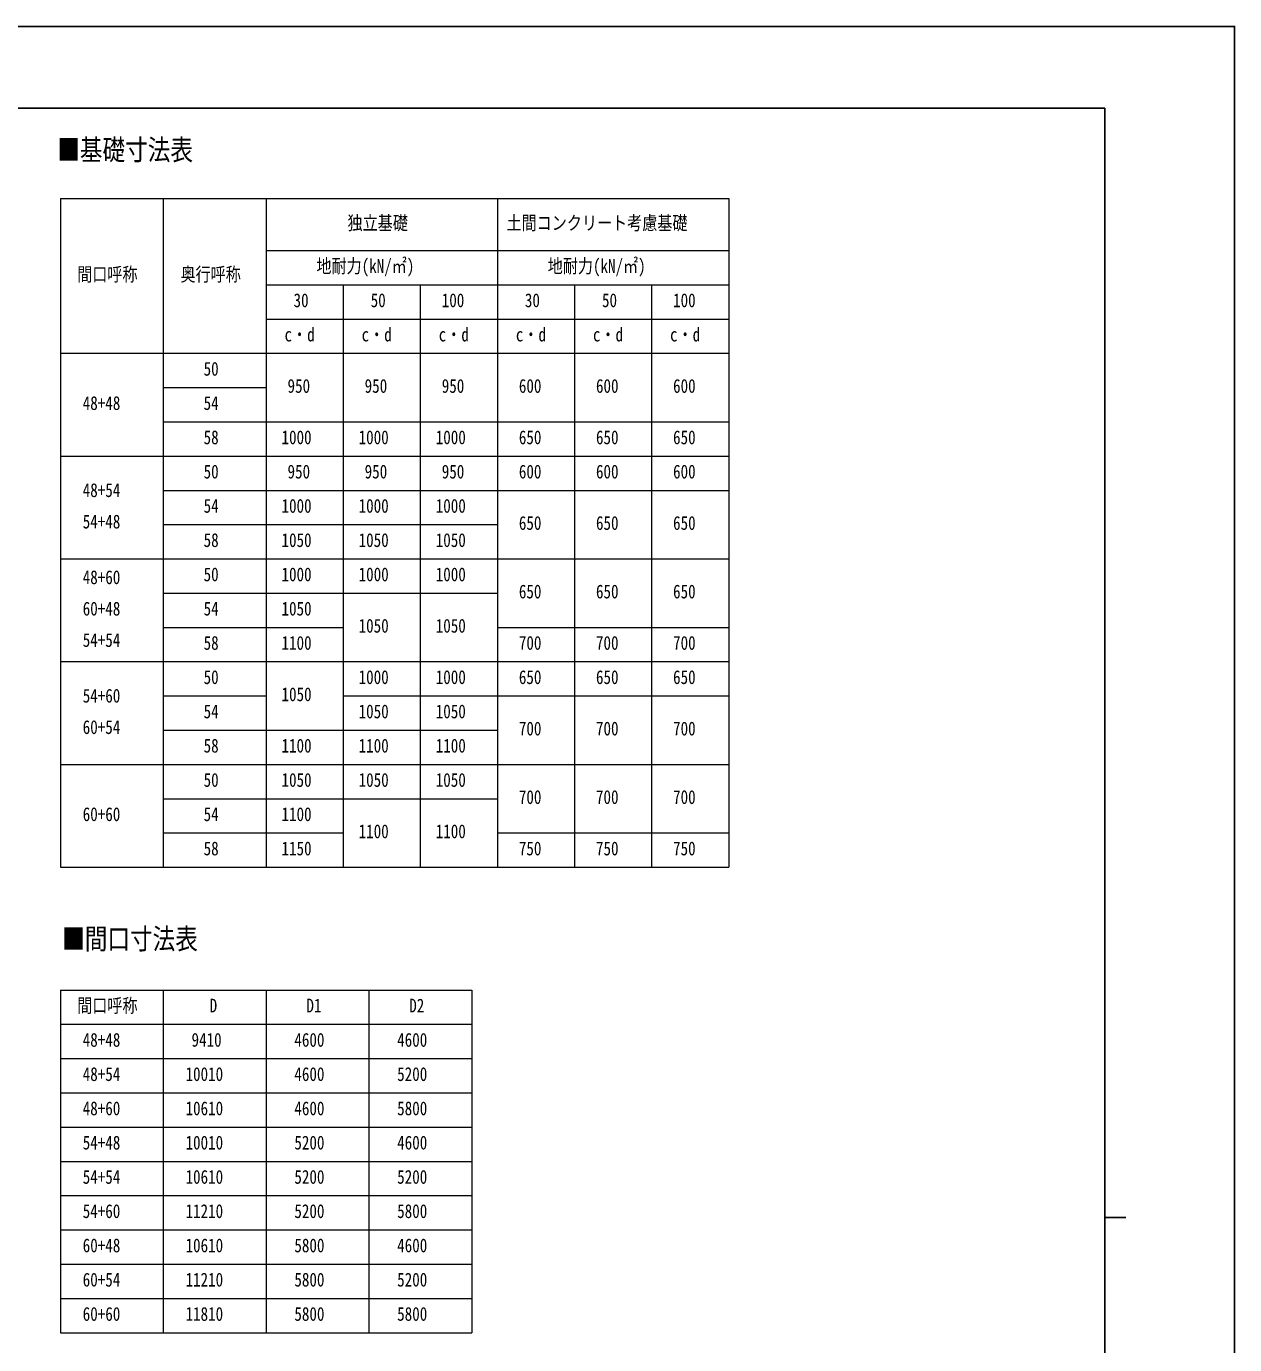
# Model space of a CAD drawing. Units: millimetres, scale not verified. Extents: x -14718 to 14718, y -10396 to 10396.
# Drawn here: x 4620 to 14718, y -623 to 10396 of the extents above; entities that cross this region are included whole.
import ezdxf
from ezdxf.enums import TextEntityAlignment as Align

# ---------------------------------------------------------------- set-up
doc = ezdxf.new("R2010")
doc.units = ezdxf.units.MM
doc.header["$LTSCALE"] = 50
doc.layers.add('0-1_TABLE1', color=7, linetype='Continuous', lineweight=18)
doc.layers.add('0-2_USER1', color=3, linetype='Continuous')
doc.layers.add('0-6_YKK_ZWAK', color=7, linetype='Continuous')
doc.styles.add('ＭＳ ゴシック', font='')
doc.styles.get('ＭＳ ゴシック').set_extended_font_data('MS Gothic')

msp = doc.modelspace()

# ---------------------------------------------------------------- linework, layer by layer
at = {"layer": '0-1_TABLE1'}
for p, q in [((4904.94, 8956.4), (10489.57, 8956.4)), ((5764.12, 8956.4), (5764.12, 3367.48)), ((6623.29, 8956.4), (6623.29, 3367.48)), ((6623.29, 8522.52), (10489.57, 8522.52)), ((6623.29, 8236.13), (10489.57, 8236.13)), ((7267.67, 8236.13), (7267.67, 3367.48)), ((7912.05, 8236.13), (7912.05, 3367.48)), ((9200.81, 8236.13), (9200.81, 3367.48)), ((9845.19, 8236.13), (9845.19, 3367.48)), ((6623.29, 7949.74), (10489.57, 7949.74)), ((5764.12, 7376.95), (6623.29, 7376.95)), ((5764.12, 7090.56), (10489.57, 7090.56)), ((5764.12, 6517.78), (10489.57, 6517.78)), ((5764.12, 6231.39), (8556.43, 6231.39)), ((5764.12, 5658.61), (8556.43, 5658.61)), ((5764.12, 5372.22), (7267.67, 5372.22)), ((8556.43, 5372.22), (10489.57, 5372.22)), ((5764.12, 4799.43), (6623.29, 4799.43)), ((7267.67, 4799.43), (10489.57, 4799.43)), ((5764.12, 4513.04), (8556.43, 4513.04)), ((5764.12, 3940.26), (8556.43, 3940.26)), ((5764.12, 3653.87), (7267.67, 3653.87)), ((8556.43, 3653.87), (10489.57, 3653.87)), ((4904.94, 2340.48), (8341.64, 2340.48)), ((4904.94, 2340.48), (4904.94, -523.43)), ((5764.12, 2340.48), (5764.12, -523.43)), ((6623.29, 2340.48), (6623.29, -523.43)), ((7482.46, 2340.48), (7482.46, -523.43)), ((8341.64, 2340.48), (8341.64, -523.43)), ((4904.94, 2054.09), (8341.64, 2054.09)), ((4904.94, 1767.7), (8341.64, 1767.7)), ((4904.94, 1481.3), (8341.64, 1481.3)), ((4904.94, 1194.91), (8341.64, 1194.91)), ((4904.94, 908.52), (8341.64, 908.52)), ((4904.94, 622.13), (8341.64, 622.13)), ((4904.94, 335.74), (8341.64, 335.74)), ((4904.94, 49.35), (8341.64, 49.35)), ((4904.94, -237.04), (8341.64, -237.04)), ((4904.94, -523.43), (8341.64, -523.43))]:
    msp.add_line(p, q, dxfattribs=at)
for points in [[(4904.94, 8956.4), (4904.94, 7663.34), (4904.94, 3367.48)], [(8556.43, 8956.4), (8556.43, 5372.22), (8556.43, 5085.82), (8556.43, 3653.87), (8556.43, 3367.48)], [(10489.57, 8956.4), (10489.57, 8236.13), (10489.57, 3367.48)], [(4904.94, 7663.34), (5764.12, 7663.34), (10489.57, 7663.34)], [(4904.94, 6804.17), (5764.12, 6804.17), (10489.57, 6804.17)], [(4904.94, 5945), (5764.12, 5945), (10489.57, 5945)], [(4904.94, 5085.82), (5764.12, 5085.82), (10489.57, 5085.82)], [(4904.94, 4226.65), (5764.12, 4226.65), (10489.57, 4226.65)], [(4904.94, 3367.48), (5764.12, 3367.48), (7267.67, 3367.48), (8556.43, 3367.48), (10489.57, 3367.48)]]:
    msp.add_lwpolyline(points, dxfattribs=at)
at = {"layer": '0-6_YKK_ZWAK'}
for p, q in [((13632.57, 9713.7), (-13667.43, 9713.7)), ((13632.57, 9713.7), (13632.57, -8836.3)), ((13632.57, 438.7), (13807.57, 438.7))]:
    msp.add_line(p, q, dxfattribs=at)
msp.add_lwpolyline([(-14717.5, -10393.8), (14717.5, -10393.8), (14717.5, 10396.2), (-14717.5, 10396.2)], close=True, dxfattribs=at)

# ---------------------------------------------------------------- texts
at = {"layer": '0-1_TABLE1', "style": 'ＭＳ ゴシック', "width": 0.8}
for s, p in [('独立基礎', (7304.26, 8660.71)), ('土間コンクリート考慮基礎', (8632.6, 8660.71)), ('間口呼称', (5044.73, 8231.12)), ('奥行呼称', (5908.1, 8231.12)), ('地耐力(kN/㎡)', (7043.86, 8300.57)), ('地耐力(kN/㎡)', (8977, 8300.57)), ('30', (6853.08, 8014.18)), ('50', (7497.46, 8014.18)), ('100', (8091.44, 8014.18)), ('30', (8786.22, 8014.18)), ('50', (9430.6, 8014.18)), ('100', (10024.58, 8014.18)), ('c・d', (6777.48, 7727.79)), ('c・d', (7421.86, 7727.79)), ('c・d', (8066.24, 7727.79)), ('c・d', (8710.62, 7727.79)), ('c・d', (9355, 7727.79)), ('c・d', (9999.38, 7727.79)), ('50', (6101.3, 7441.4)), ('950', (6802.68, 7298.2)), ('950', (7447.06, 7298.2)), ('950', (8091.44, 7298.2)), ('600', (8735.82, 7298.2)), ('600', (9380.2, 7298.2)), ('600', (10024.58, 7298.2)), ('48+48', (5090.93, 7155.01)), ('54', (6101.3, 7155.01)), ('58', (6101.3, 6868.62)), ('1000', (6752.28, 6868.62)), ('1000', (7396.66, 6868.62)), ('1000', (8041.04, 6868.62)), ('650', (8735.82, 6868.62)), ('650', (9380.2, 6868.62)), ('650', (10024.58, 6868.62)), ('50', (6101.3, 6582.23)), ('950', (6802.68, 6582.23)), ('950', (7447.06, 6582.23)), ('950', (8091.44, 6582.23)), ('600', (8735.82, 6582.23)), ('600', (9380.2, 6582.23)), ('600', (10024.58, 6582.23)), ('48+54', (5090.93, 6427.08)), ('54', (6101.3, 6295.83)), ('1000', (6752.28, 6295.83)), ('1000', (7396.66, 6295.83)), ('1000', (8041.04, 6295.83)), ('54+48', (5090.93, 6164.58)), ('650', (8735.82, 6152.64)), ('650', (9380.2, 6152.64)), ('650', (10024.58, 6152.64)), ('58', (6101.3, 6009.44)), ('1050', (6752.28, 6009.44)), ('1050', (7396.66, 6009.44)), ('1050', (8041.04, 6009.44)), ('48+60', (5090.93, 5699.16)), ('50', (6101.3, 5723.05)), ('1000', (6752.28, 5723.05)), ('1000', (7396.66, 5723.05)), ('1000', (8041.04, 5723.05)), ('650', (8735.82, 5579.86)), ('650', (9380.2, 5579.86)), ('650', (10024.58, 5579.86)), ('60+48', (5090.93, 5436.66)), ('54', (6101.3, 5436.66)), ('1050', (6752.28, 5436.66)), ('1050', (7396.66, 5293.47)), ('1050', (8041.04, 5293.47)), ('54+54', (5090.93, 5174.16)), ('58', (6101.3, 5150.27)), ('1100', (6752.28, 5150.27)), ('700', (8735.82, 5150.27)), ('700', (9380.2, 5150.27)), ('700', (10024.58, 5150.27)), ('50', (6101.3, 4863.88)), ('1000', (7396.66, 4863.88)), ('1000', (8041.04, 4863.88)), ('650', (8735.82, 4863.88)), ('650', (9380.2, 4863.88)), ('650', (10024.58, 4863.88)), ('54+60', (5090.93, 4708.74)), ('1050', (6752.28, 4720.68)), ('54', (6101.3, 4577.49)), ('1050', (7396.66, 4577.49)), ('1050', (8041.04, 4577.49)), ('60+54', (5090.93, 4446.24)), ('700', (8735.82, 4434.29)), ('700', (9380.2, 4434.29)), ('700', (10024.58, 4434.29)), ('58', (6101.3, 4291.1)), ('1100', (6752.28, 4291.1)), ('1100', (7396.66, 4291.1)), ('1100', (8041.04, 4291.1)), ('50', (6101.3, 4004.71)), ('1050', (6752.28, 4004.71)), ('1050', (7396.66, 4004.71)), ('1050', (8041.04, 4004.71)), ('700', (8735.82, 3861.51)), ('700', (9380.2, 3861.51)), ('700', (10024.58, 3861.51)), ('60+60', (5090.93, 3718.32)), ('54', (6101.3, 3718.32)), ('1100', (6752.28, 3718.32)), ('1100', (7396.66, 3575.12)), ('1100', (8041.04, 3575.12)), ('58', (6101.3, 3431.92)), ('1150', (6752.28, 3431.92)), ('750', (8735.82, 3431.92)), ('750', (9380.2, 3431.92)), ('750', (10024.58, 3431.92)), ('間口呼称', (5044.73, 2118.53)), ('D', (6151.7, 2118.53)), ('D1', (6960.48, 2118.53)), ('D2', (7819.65, 2118.53)), ('48+48', (5090.93, 1832.14)), ('9410', (6000.5, 1832.14)), ('4600', (6859.68, 1832.14)), ('4600', (7718.85, 1832.14)), ('48+54', (5090.93, 1545.75)), ('10010', (5950.1, 1545.75)), ('4600', (6859.68, 1545.75)), ('5200', (7718.85, 1545.75)), ('48+60', (5090.93, 1259.36)), ('10610', (5950.1, 1259.36)), ('4600', (6859.68, 1259.36)), ('5800', (7718.85, 1259.36)), ('54+48', (5090.93, 972.97)), ('10010', (5950.1, 972.97)), ('5200', (6859.68, 972.97)), ('4600', (7718.85, 972.97)), ('54+54', (5090.93, 686.58)), ('10610', (5950.1, 686.58)), ('5200', (6859.68, 686.58)), ('5200', (7718.85, 686.58)), ('54+60', (5090.93, 400.19)), ('11210', (5950.1, 400.19)), ('5200', (6859.68, 400.19)), ('5800', (7718.85, 400.19)), ('60+48', (5090.93, 113.79)), ('10610', (5950.1, 113.79)), ('5800', (6859.68, 113.79)), ('4600', (7718.85, 113.79)), ('60+54', (5090.93, -172.6)), ('11210', (5950.1, -172.6)), ('5800', (6859.68, -172.6)), ('5200', (7718.85, -172.6)), ('60+60', (5090.93, -458.99)), ('11810', (5950.1, -458.99)), ('5800', (6859.68, -458.99)), ('5800', (7718.85, -458.99))]:
    msp.add_text(s, height=115.5, dxfattribs=at).set_placement(p, align=Align.BOTTOM_LEFT)
at = {"layer": '0-2_USER1', "style": 'ＭＳ ゴシック', "width": 0.8}
for s, p in [('■基礎寸法表', (4878.29, 9225.9)), ('■間口寸法表', (4919.29, 2629.9))]:
    msp.add_text(s, height=173.2, dxfattribs=at).set_placement(p, align=Align.BOTTOM_LEFT)

doc.saveas('drawing.dxf')
